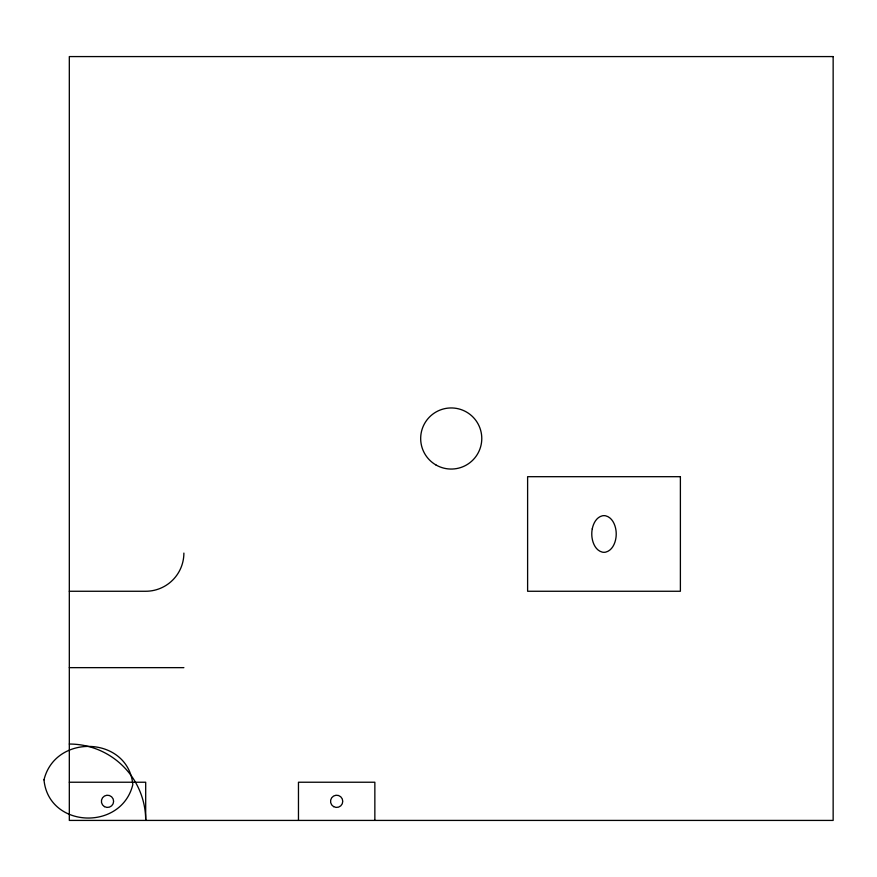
<?xml version="1.0" encoding="UTF-8"?>
<svg xmlns="http://www.w3.org/2000/svg" width="877" height="877" viewBox="0 0 877 877"><rect width="100%" height="100%" fill="white"/><g stroke="black" fill="none" stroke-linecap="round" stroke-linejoin="round"><path stroke-width="1.32" d="M69.316 591.262L145.692 591.262A38.193 38.193 0 0 0 183.885 553.08M69.316 667.649L183.885 667.649M69.316 782.229L145.692 782.229L145.692 820.423A76.387 76.387 0 0 0 69.316 744.036M374.852 820.423L374.852 782.229L298.465 782.229L298.465 820.423M43.993 779.839C48.531 828.337 121.41 831.462 132.822 784.608C128.283 736.11 55.404 732.997 43.993 779.839M592.271 528.82L592.052 530.081A27.242 27.242 0 0 0 592.063 537.875C592.907 543.762 595.998 550.526 602.258 552.126A8.211 8.211 0 0 0 605.733 552.126C611.993 550.526 615.084 543.762 615.939 537.875A27.242 27.242 0 0 0 615.939 530.081C615.084 524.205 611.993 517.43 605.733 515.829A8.211 8.211 0 0 0 602.258 515.829C596.448 517.277 593.345 523.361 592.271 528.82M833.15 56.577L69.316 56.577L69.316 820.423L833.15 820.423L833.15 56.577M680.388 476.693L527.614 476.693L527.614 591.262L680.388 591.262L680.388 476.693M435.957 464.963A30.552 30.552 0 0 0 481.78 438.5A30.552 30.552 0 0 0 435.957 412.037A30.552 30.552 0 0 0 435.957 464.963M333.6 806.621A6.106 6.106 0 0 0 342.764 801.326A6.106 6.106 0 0 0 333.6 796.031A6.106 6.106 0 0 0 333.6 806.621M104.451 806.621A6.106 6.106 0 0 0 113.615 801.326A6.106 6.106 0 0 0 104.451 796.031A6.106 6.106 0 0 0 104.451 806.621"/></g></svg>
